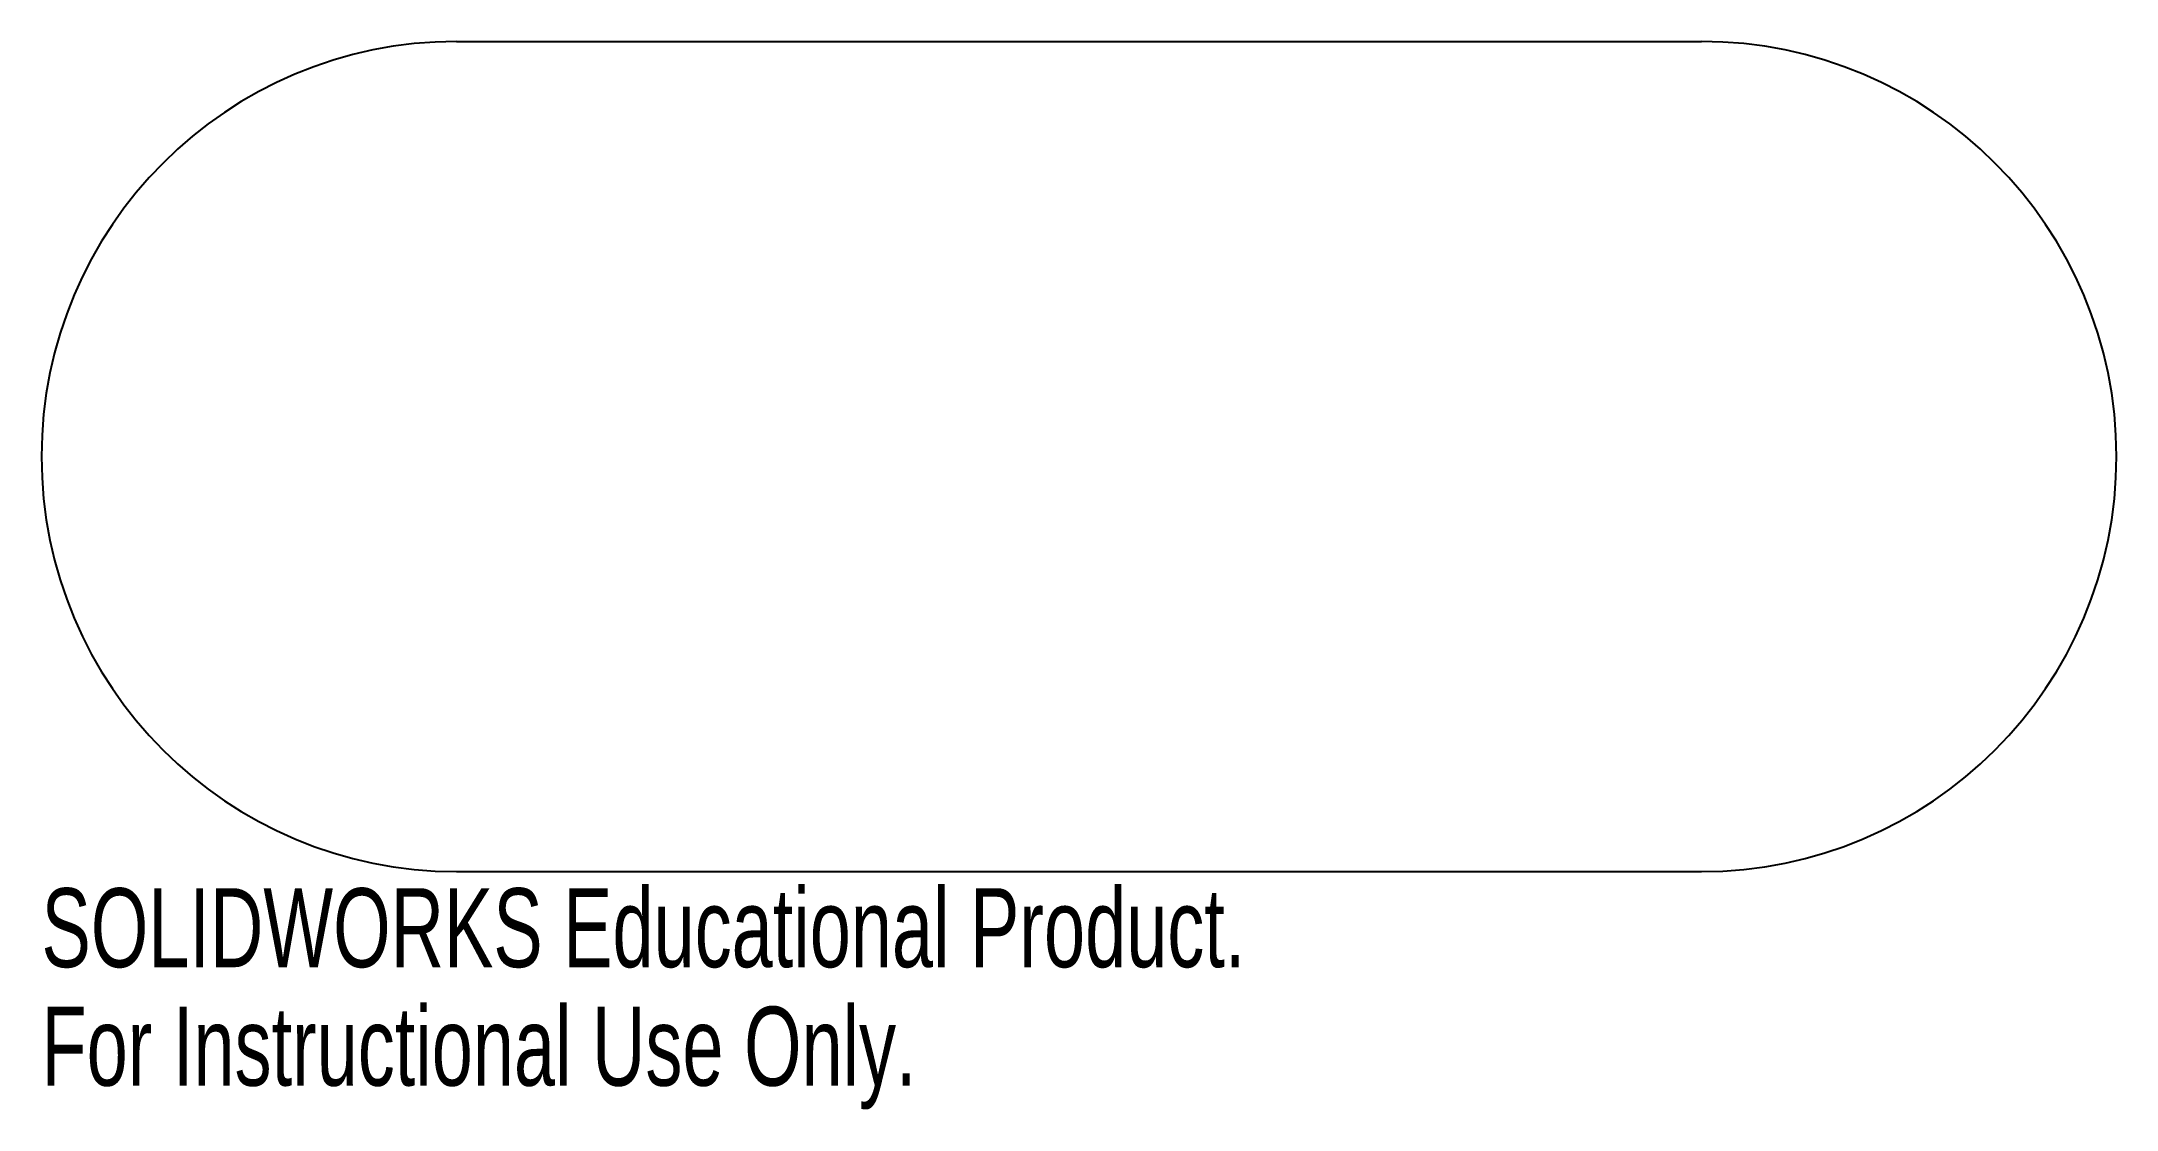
# Model space of a CAD drawing. Header units: inches. Extents: x -1 to 4, y -1.57 to 1.
import ezdxf

# ---------------------------------------------------------------- set-up
doc = ezdxf.new("R2010")
doc.units = ezdxf.units.IN
doc.header["$MEASUREMENT"] = 0
doc.styles.add('SLDTEXTSTYLE0', font='TXT', dxfattribs={"width": 0.7})

msp = doc.modelspace()

# ---------------------------------------------------------------- linework, layer by layer
at = {"color": 7, "linetype": 'Continuous'}
for p, q in [((0, 1), (3, 1)), ((0, -1), (3, -1))]:
    msp.add_line(p, q, dxfattribs=at)
for centre, start, end in [((0, 0), 90, 270), ((3, 0), 270, 90)]:
    msp.add_arc(centre, 1, start, end, dxfattribs=at)

# ---------------------------------------------------------------- texts
at = {"color": 7, "linetype": 'Continuous', "char_height": 0.1903, "attachment_point": 1, "style": 'SLDTEXTSTYLE0'}
for s, insert in [('SOLIDWORKS Educational Product.', (-1, -1.0401)), ('For Instructional Use Only.', (-1, -1.3256))]:
    msp.add_mtext(s, dxfattribs=dict(at, insert=insert))

doc.saveas('drawing.dxf')
